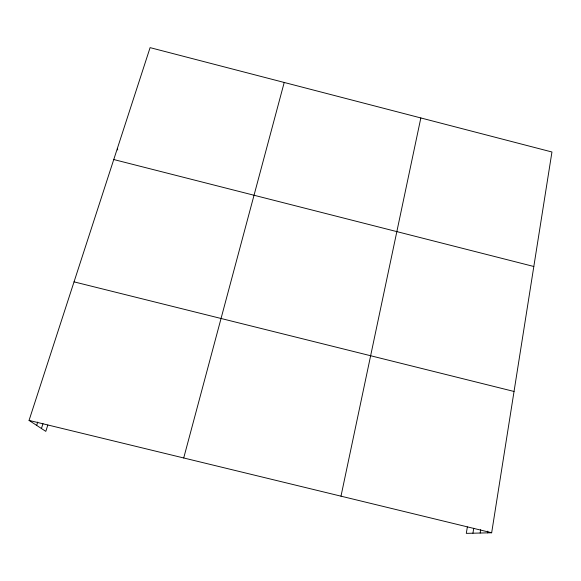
<?xml version="1.0" encoding="UTF-8"?>
<svg xmlns="http://www.w3.org/2000/svg" width="581" height="581" viewBox="0 0 581 581"><rect width="100%" height="100%" fill="white"/><g stroke="black" fill="none" stroke-linecap="round" stroke-linejoin="round"><path stroke-width="0.87" d="M467.364 526.952L466.296 533.365L491.664 532.762L551.95 151.997L150.094 47.635L29.05 420.412L45.812 431.371L47.809 425.067M487.524 532.857L487.8 531.121M480.138 533.031L480.69 529.654M472.934 533.205L473.74 528.274M340.989 496.167L420.84 117.943M183.712 457.973L284.218 82.466M41.433 428.509L42.979 423.658M36.668 425.394L37.736 422.075M29.05 420.412L491.664 532.762M74.041 281.858L514.04 391.463M113.76 159.535L533.823 266.49M117.362 148.453L117.725 149.978"/></g></svg>
